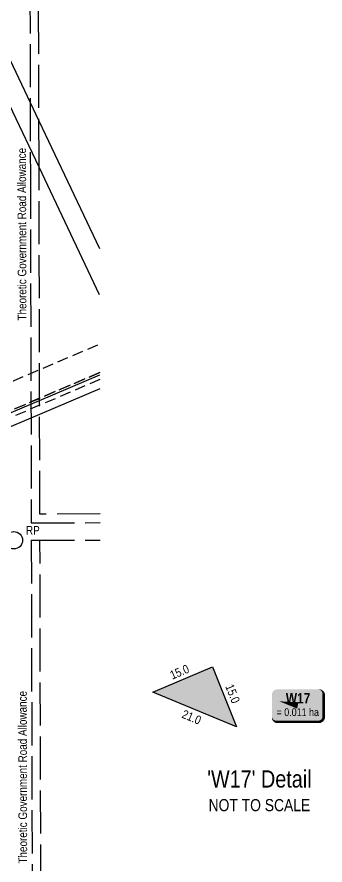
# Model space of a CAD drawing. Extents: x 507565 to 531726, y 6009554 to 6022365.
# Drawn here: x 511292 to 511649, y 6016275 to 6017257 of the extents above; entities that cross this region are included whole.
import ezdxf
from ezdxf.enums import TextEntityAlignment as Align

# ---------------------------------------------------------------- set-up
doc = ezdxf.new("R2010")
doc.units = 0
doc.header["$LTSCALE"] = 5
for name, pattern in [('foc-ACCESSROAD', [3.75, 2.5, -1.25]), ('foc-FLOWLINE', [3.75, 2.5, -1.25]), ('foc-UNSURVEYED', [12.5, 10, -2.5])]:
    doc.linetypes.add(name, pattern=pattern)
for name, color, linetype in [('35', 37, 'Continuous'), ('DETAIL-T', 7, 'Continuous'), ('F-EZE', 190, 'foc-FLOWLINE'), ('F-RW', 190, 'Continuous'), ('F-WS', 190, 'foc-ACCESSROAD'), ('L-ROAD-T', 7, 'Continuous'), ('L-USEC', 7, 'foc-UNSURVEYED'), ('P-TEMP-BLOCKS', 250, 'Continuous'), ('P-TEMP-H', 41, 'Continuous'), ('P-TEMP_WORKSPACE', 46, 'Continuous')]:
    doc.layers.add(name, color=color, linetype=linetype)
doc.layers.add('P-TEMP-T', color=46, linetype='Continuous', lineweight=18)
doc.styles.add('80', font='ARIALN.TTF', dxfattribs={"height": 10})
doc.styles.add('80CG', font='ARIALN.TTF', dxfattribs={"height": 10})
doc.styles.add('80L', font='ARIALN.TTF', dxfattribs={"height": 10})
doc.styles.add('BOLD', font='ARIALNB.TTF')

# ---------------------------------------------------------------- blocks, each defined once
blk = doc.blocks.new('*U262')
at = {"layer": '35', "color": 3}
blk.add_circle((0, 0), 10, dxfattribs=at)
at = {"layer": '35', "color": 3, "style": '80'}
blk.add_attdef('RP_001', (13.97, 6.55), '', height=10, dxfattribs=at)
blk = doc.blocks.new('*U513')
at = {"true_color": 0xff8aff}
h = blk.add_hatch(color=211, dxfattribs=at)
edge = h.paths.add_edge_path()
edge.add_line((-24, -19.06), (24, -19.06))
edge.add_arc((24, -13.06), 6, 270, 360)
edge.add_line((30, -13.06), (30, 12.5))
edge.add_arc((24, 12.5), 6, 0, 90)
edge.add_line((24, 18.5), (-24, 18.5))
edge.add_arc((-24, 12.5), 6, 90, 180)
edge.add_line((-30, 12.5), (-30, -13.06))
edge.add_arc((-24, -13.06), 6, 180, 270)
at = {"color": 250, "flags": 128}
blk.add_lwpolyline([(-24, -19.06, 3, 3, 0), (24, -19.06, 3, 3, 0.414214), (30, -13.06, 3, 3, 0), (30, 12.5, 3, 0, 0.414214), (24, 18.5, 0, 0, 0), (-24, 18.5, 0, 0, 0.414214), (-30, 12.5, 0, 0, 0), (-30, -13.06, 0, 3, 0.414214)], format="xyseb", close=True, dxfattribs=at)
at = {"flags": 128}
blk.add_lwpolyline([(-21.37, 4.74, 0, 7.5, 0), (0, 0, 0, 0, 0)], format="xyseb", dxfattribs=at)
at = {"color": 250}
for tag, p, height, style in [('TEMP_AREA_W1_001', (-9.21, 2.24), 12, 'BOLD'), ('ENTER_TEXT_001', (-30.66, -12.78), 9, '80')]:
    blk.add_attdef(tag, p, '', height=height, dxfattribs=dict(at, style=style))

msp = doc.modelspace()

# ---------------------------------------------------------------- hatches: boundary and pattern name
at = {"layer": 'P-TEMP-H'}
h = msp.add_hatch(color=256, dxfattribs=at)
h.dxf.hatch_style = 1
h.paths.add_polyline_path([(511449.598, 6016475.506), (511518.816, 6016504.895), (511546.586, 6016435.24)])

# ---------------------------------------------------------------- linework, layer by layer
at = {"layer": 'F-EZE', "flags": 128}
msp.add_lwpolyline([(511388.351, 6016837.389), (511318.636, 6016807.592), (511288.509, 6016794.715), (511050.837, 6016693.127), (511048.786, 6016697.94), (511047.897, 6016700.029), (511288.489, 6016802.865), (511318.616, 6016815.742), (511388.331, 6016845.538)], dxfattribs=at)
at = {"layer": 'F-RW'}
for points in [[(511386.969, 6017397.336), (511317.242, 6017372.777), (511310.004, 6017370.227), (511287.107, 6017363.277), (511219.993, 6017342.904), (511224.332, 6017333.766), (511287.508, 6017200.756), (511317.824, 6017136.928), (511387.976, 6016989.229)], [(511388.108, 6016935.698), (511317.956, 6017083.398), (511287.64, 6017147.225), (511202.225, 6017327.056), (511197.887, 6017336.192), (510810.915, 6017218.771), (510800.344, 6017215.564), (510795.766, 6017214.175), (510799.711, 6017204.912), (510813.374, 6017172.836), (510843.728, 6017101.571), (511022.755, 6016681.25), (511035.583, 6016651.133), (511098.181, 6016504.173), (511128.968, 6016431.892), (511134.362, 6016419.226), (511147.851, 6016387.562), (511190.965, 6016286.335), (511228.898, 6016197.277)], [(510147.522, 6017226.485), (510595.953, 6017228.007), (510739.898, 6016867.077), (510842.492, 6016609.74), (510937.022, 6016650.813), (510961.088, 6016661.066), (510967.991, 6016664.005), (510970.748, 6016665.179), (510986.488, 6016671.88), (510999.41, 6016677.381), (511008.404, 6016681.203), (511020.661, 6016686.166), (511048.703, 6016698.135), (511288.495, 6016800.455), (511318.622, 6016813.281), (511388.337, 6016842.962)], [(511388.377, 6016826.703), (511318.662, 6016797.023), (511288.535, 6016784.197), (511054.576, 6016684.347), (511046.928, 6016681.329), (511026.435, 6016672.611), (511005.275, 6016663.602), (510992.358, 6016658.103), (510976.617, 6016651.402), (510975.546, 6016650.938), (510973.858, 6016650.227), (510966.957, 6016647.289), (510834.261, 6016589.908), (510725.972, 6016861.525), (510585.95, 6017212.64), (509728.713, 6017210.278)]]:
    msp.add_lwpolyline(points, dxfattribs=at)
at = {"layer": 'F-WS', "flags": 128}
msp.add_lwpolyline([(511388.331, 6016845.539), (511318.616, 6016815.741), (511288.489, 6016802.864), (511047.896, 6016700.029), (511035.949, 6016728.078), (511288.407, 6016835.984), (511318.534, 6016848.861), (511388.249, 6016878.658)], dxfattribs=at)
at = {"layer": 'L-USEC'}
for p, q in [((511306.966, 6017475.772), (511307.958, 6017073.629)), ((511317.957, 6017089.387), (511317.004, 6017475.82)), ((511317.997, 6017073.677), (511317.957, 6017089.387)), ((511307.958, 6017073.629), (511308.95, 6016671.525)), ((511318.964, 6016681.595), (511317.997, 6017073.677)), ((511388.804, 6016681.822), (511318.964, 6016681.595)), ((511308.95, 6016671.525), (511388.829, 6016671.784)), ((511309, 6016651.405), (511388.878, 6016651.664)), ((511309, 6016651.405), (511309.992, 6016249.25)), ((511320.03, 6016249.299), (511319.038, 6016651.438))]:
    msp.add_line(p, q, dxfattribs=at)
at = {"layer": 'P-TEMP_WORKSPACE', "flags": 128}
msp.add_lwpolyline([(511449.598, 6016475.506), (511518.816, 6016504.895), (511546.586, 6016435.24)], close=True, dxfattribs=at)

# ---------------------------------------------------------------- block references
at = {"layer": '35'}
msp.add_blockref('*U262', (511288.88, 6016651.339), dxfattribs=at).add_auto_attribs({'RP_001': 'RP'})
at = {"layer": 'P-TEMP-BLOCKS'}
ref = msp.add_blockref('*U513', (511617.359, 6016460.168), dxfattribs=dict(at, xscale=0.9994630399999951, yscale=0.9994630399999951, zscale=0.9994630399999951))
ref.add_attrib('TEMP_AREA_W1_001', 'W17', (511603.521, 6016462.411), dxfattribs={"layer": '0', "color": 250, "height": 11.9936, "style": 'BOLD'})
ref.add_attrib('ENTER_TEXT_001', '= 0.011 ha', (511592.803, 6016447.821), dxfattribs={"layer": '0', "color": 250, "height": 8.9952, "style": '80'})

# ---------------------------------------------------------------- texts
at = {"layer": 'DETAIL-T', "color": 3, "insert": (511572.913, 6016361.284), "char_height": 19.98918, "width": 119.30323, "attachment_point": 5, "style": '80CG'}
msp.add_mtext("'W17' Detail\\P{\\H0.7x;NOT TO SCALE}", dxfattribs=at)
at = {"layer": 'L-ROAD-T', "style": '80L'}
for p in [(511298.139, 6017005.737), (511298.977, 6016376.99)]:
    msp.add_text('Theoretic Government Road Allowance', height=9.99468, rotation=90.141363, dxfattribs=at).set_placement(p, align=Align.MIDDLE_CENTER)
at = {"layer": 'P-TEMP-T', "style": '80L'}
for s, rotation, p in [('15.0', 23.0052, (511480.496, 6016498.94)), ('15.0', 291.7364, (511541.985, 6016473.769)), ('21.0', 337.4536, (511494.451, 6016446.604))]:
    msp.add_text(s, height=9.9946, rotation=rotation, dxfattribs=at).set_placement(p, align=Align.MIDDLE)

doc.saveas('drawing.dxf')
